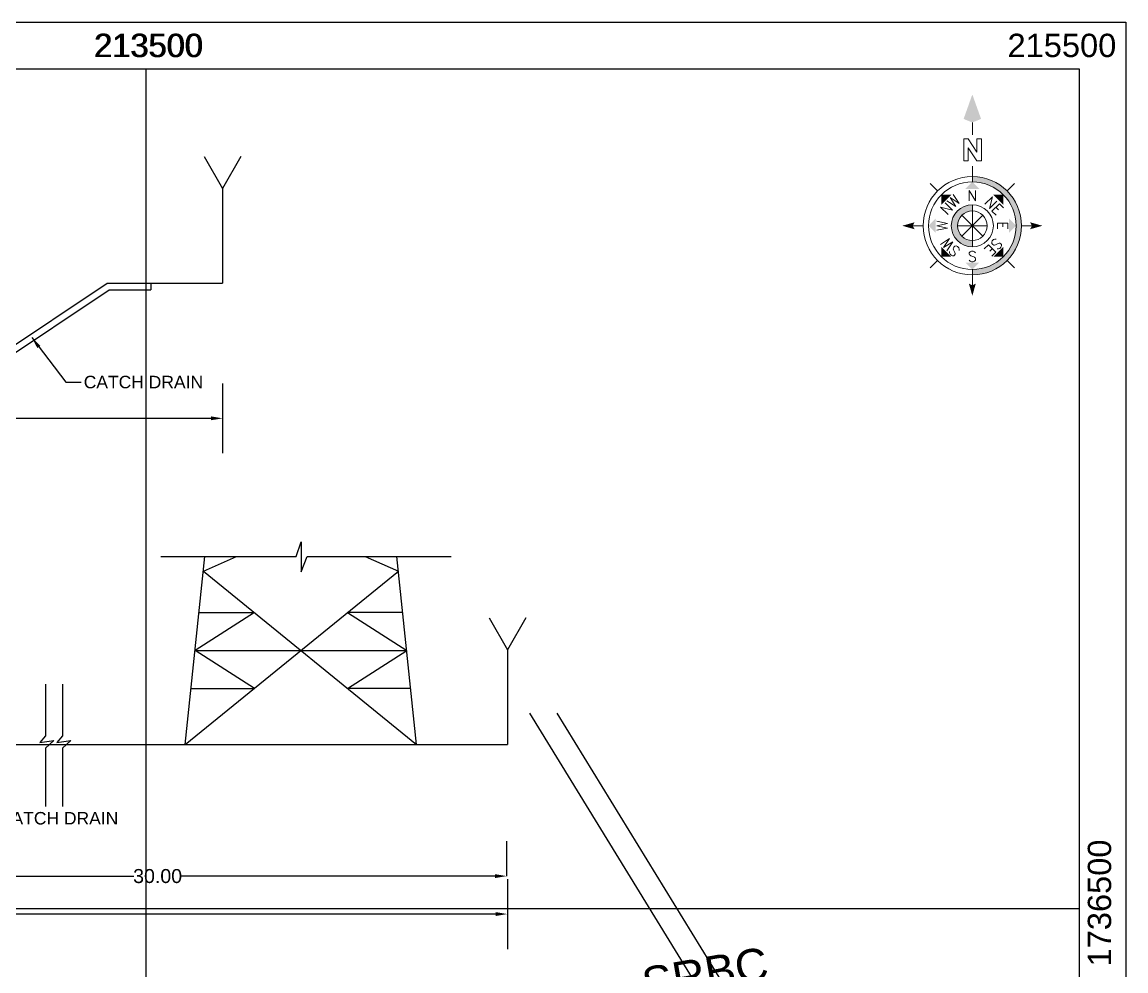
# Model space of a CAD drawing. Header units: metres. Extents: x 201400 to 215600, y 173235 to 1738400.
# Drawn here: x 213235 to 215600, y 1736366 to 1738400 of the extents above; entities that cross this region are included whole.
import ezdxf
from ezdxf.enums import TextEntityAlignment as Align

# ---------------------------------------------------------------- set-up
doc = ezdxf.new("R2010")
doc.units = ezdxf.units.M
doc.header["$PDMODE"] = 1
doc.header["$PDSIZE"] = -10
for name, color, linetype in [('A-Anno-Note', 1, 'Continuous'), ('B.T. ROAD', 7, 'Continuous'), ('GRID LINES', 250, 'Continuous'), ('GRID TEXT', 244, 'Continuous'), ('name power lines', 1, 'Continuous'), ('Names', 1, 'Continuous')]:
    doc.layers.add(name, color=color, linetype=linetype)
doc.styles.add('ROMANS', font='romans.shx')
doc.styles.get("Standard").update_dxf_attribs({"font": 'arial.ttf', "height": 50})
doc.dimstyles.get("Standard").update_dxf_attribs({"dimtxt": 50, "dimasz": 0.18, "dimexe": 0.18, "dimexo": 0.0625, "dimgap": 0.09, "dimtad": 0, "dimtih": 1, "dimtoh": 1, "dimdec": 4, "dimzin": 0, "dimdsep": 46, "dimtxsty": 'Standard', "dimcen": 0.09, "dimadec": 0, "dimazin": 0, "dimtfac": 1, "dimtdec": 4, "dimtofl": 0, "dimtmove": 0, "dimatfit": 3, "dimfxl": 1, "dimtolj": 1, "dimtzin": 0, "dimarcsym": 0})

# ---------------------------------------------------------------- blocks, each defined once
blk = doc.blocks.new('*D136')
at = {"layer": 'Defpoints', "color": 0, "linetype": 'Continuous', "ltscale": 50, "transparency": 16777216}
for p in [(210101.3, 1737840), (213664.4, 1737840), (213664.4, 1737550.6)]:
    blk.add_point(p, dxfattribs=at)
at = {"layer": 'name power lines', "color": 0, "linetype": 'Continuous', "lineweight": -2, "ltscale": 50, "transparency": 16777216}
for p, q in [((210101.3, 1737625.6), (210101.3, 1737475.6)), ((213664.4, 1737625.6), (213664.4, 1737475.6))]:
    blk.add_line(p, q, dxfattribs=at)
at = {"layer": 'name power lines', "color": 7, "linetype": 'Continuous', "lineweight": -2, "ltscale": 50, "transparency": 16777216}
for p, q in [((210126.3, 1737550.6), (211832.2, 1737550.6)), ((213639.4, 1737550.6), (211933.5, 1737550.6))]:
    blk.add_line(p, q, dxfattribs=at)
at = {"layer": 'name power lines', "color": 7, "linetype": 'Continuous', "ltscale": 50, "transparency": 16777216}
for points in [[(210126.3, 1737554.8), (210126.3, 1737546.5), (210101.3, 1737550.6)], [(213639.4, 1737554.8), (213639.4, 1737546.5), (213664.4, 1737550.6)]]:
    blk.add_solid(points, dxfattribs=at)
at = {"layer": 'name power lines', "color": 0, "linetype": 'Continuous', "ltscale": 50, "transparency": 16777216, "insert": (211882.8, 1737550.6), "char_height": 50, "attachment_point": 5}
blk.add_mtext('\\A1;{\\H0.6x;30.00}', dxfattribs=at)
blk = doc.blocks.new('*D137')
at = {"layer": 'Defpoints', "color": 0, "linetype": 'Continuous', "ltscale": 50, "transparency": 16777216}
for p in [(210094.6, 1736851.1), (214274.5, 1736851.1), (214274.5, 1736488)]:
    blk.add_point(p, dxfattribs=at)
at = {"layer": 'name power lines', "color": 0, "linetype": 'Continuous', "lineweight": -2, "ltscale": 50, "transparency": 16777216}
for p, q in [((210094.6, 1736563), (210094.6, 1736413)), ((214274.5, 1736563), (214274.5, 1736413))]:
    blk.add_line(p, q, dxfattribs=at)
at = {"layer": 'name power lines', "color": 7, "linetype": 'Continuous', "lineweight": -2, "ltscale": 50, "transparency": 16777216}
for p, q in [((210119.6, 1736488), (212133.9, 1736488)), ((214249.5, 1736488), (212235.2, 1736488))]:
    blk.add_line(p, q, dxfattribs=at)
at = {"layer": 'name power lines', "color": 7, "linetype": 'Continuous', "ltscale": 50, "transparency": 16777216}
for points in [[(210119.6, 1736492.2), (210119.6, 1736483.8), (210094.6, 1736488)], [(214249.5, 1736492.2), (214249.5, 1736483.8), (214274.5, 1736488)]]:
    blk.add_solid(points, dxfattribs=at)
at = {"layer": 'name power lines', "color": 0, "linetype": 'Continuous', "ltscale": 50, "transparency": 16777216, "insert": (212184.5, 1736488), "char_height": 50, "attachment_point": 5}
blk.add_mtext('\\A1;{\\H0.6x;50.00}', dxfattribs=at)
blk = doc.blocks.new('*D107')
at = {"layer": 'Defpoints', "color": 0, "linetype": 'Continuous', "ltscale": 50, "transparency": 16777216}
for p in [(212777, 1736569.3), (214273.2, 1736569.3), (214273.2, 1736569.3)]:
    blk.add_point(p, dxfattribs=at)
at = {"layer": 'name power lines', "color": 0, "linetype": 'Continuous', "lineweight": -2, "ltscale": 50, "transparency": 16777216}
for p, q in [((212777, 1736569.3), (212777, 1736644.3)), ((214273.2, 1736569.3), (214273.2, 1736644.3))]:
    blk.add_line(p, q, dxfattribs=at)
at = {"layer": 'name power lines', "color": 7, "linetype": 'Continuous', "lineweight": -2, "ltscale": 50, "transparency": 16777216}
for p, q in [((212802, 1736569.3), (213474.4, 1736569.3)), ((214248.2, 1736569.3), (213575.7, 1736569.3))]:
    blk.add_line(p, q, dxfattribs=at)
at = {"layer": 'name power lines', "color": 7, "linetype": 'Continuous', "ltscale": 50, "transparency": 16777216}
for points in [[(212802, 1736573.5), (212802, 1736565.2), (212777, 1736569.3)], [(214248.2, 1736573.5), (214248.2, 1736565.2), (214273.2, 1736569.3)]]:
    blk.add_solid(points, dxfattribs=at)
at = {"layer": 'name power lines', "color": 0, "linetype": 'Continuous', "ltscale": 50, "transparency": 16777216, "insert": (213525.1, 1736569.3), "char_height": 50, "attachment_point": 5}
blk.add_mtext('\\A1;{\\H0.6x;30.00}', dxfattribs=at)
blk = doc.blocks.new('Anno_North_J_Metric')
at = {"lineweight": 0}
h = blk.add_hatch(color=0, dxfattribs=at)
h.paths.add_polyline_path([(-4.17, 0), (-4.68, 0, 1), (4.68, 0), (4.17, 0, -1)])
h.paths.add_polyline_path([(1.41, 0), (2, 0, 1), (-2, 0), (-1.41, 0, -1)])
at = {"color": 0, "lineweight": 0}
for p, q in [((0, 4.68), (0, 5.67)), ((-3.31, 3.31), (-4.01, 4.01)), ((3.31, 3.31), (4.01, 4.01)), ((0, -1.41), (0, 1.41)), ((0, 1.41), (0, -1.41)), ((-4.68, 0), (-5.67, 0)), ((-4.68, 0), (-4.17, 0)), ((-1.41, 0), (-2, 0)), ((1.41, 0), (-1.41, 0)), ((-1.41, 0), (1.41, 0)), ((1, 1), (-1, -1)), ((1, -1), (-1, 1)), ((-1, -1), (1, 1)), ((-1, 1), (1, -1)), ((1.41, 0), (2, 0)), ((4.68, 0), (4.17, 0)), ((4.68, 0), (5.67, 0)), ((6.17, 0.82), (8.27, 0.82)), ((6.17, 0.4), (6.17, 0.82)), ((6.17, -0.44), (7.43, 0.4)), ((7.43, 0.4), (6.17, 0.4)), ((8.27, 0.4), (7.01, -0.44)), ((8.27, 0.82), (8.27, 0.4)), ((8.67, 0), (9.83, 0)), ((6.17, -0.86), (6.17, -0.44)), ((8.27, -0.86), (6.17, -0.86)), ((7.01, -0.44), (8.27, -0.44)), ((8.27, -0.44), (8.27, -0.86)), ((-3.31, -3.31), (-4.01, -4.01)), ((3.31, -3.31), (4.01, -4.01)), ((0, -4.68), (0, -5.67))]:
    blk.add_line(p, q, dxfattribs=at)
for radius in [4.68, 4.17, 2, 1.41]:
    blk.add_circle((0, 0), radius, dxfattribs=at)
for points in [[(-0.33, 5.5), (0, 5.67), (0, 6.67)], [(0, 6.67), (0.33, 5.5), (0, 5.67)], [(0, 4.17), (0.67, 3.5), (-0.67, 3.5)], [(-2.95, 2.95), (-2, 2.95), (-2.95, 2)], [(2.95, 2.95), (2.95, 2), (2, 2.95)], [(-6.67, 0), (-5.5, 0.33), (-5.67, 0)], [(-5.5, -0.33), (-5.67, 0), (-6.67, 0)], [(-4.17, 0), (-3.5, 0.67), (-3.5, -0.67)], [(4.17, 0), (3.5, -0.67), (3.5, 0.67)], [(12.5, 0), (10.17, 0.83), (9.83, 0)], [(9.83, 0), (10.17, -0.83), (12.5, 0)], [(-2.95, -2.95), (-2.95, -2), (-2, -2.95)], [(2.95, -2.95), (2, -2.95), (2.95, -2)], [(0, -4.17), (-0.67, -3.5), (0.67, -3.5)], [(0, -6.67), (-0.33, -5.5), (0, -5.67)], [(0.33, -5.5), (0, -5.67), (0, -6.67)]]:
    blk.add_solid(points, dxfattribs=at)
at = {"color": 0, "lineweight": 0, "style": 'ROMANS'}
blk.add_text('W', height=1, dxfattribs=at).set_placement((0, 2.38), align=Align.CENTER)
for s, rotation, p in [('SW', 45, (-1.68, 1.72)), ('NW', 315, (1.64, 1.74)), ('S', 270, (-3.42, 0)), ('N', 270, (2.36, 0)), ('SE', 135, (-1.67, -1.67)), ('NE', 225, (1.56, -1.7)), ('E', 180, (0.02, -2.39))]:
    blk.add_text(s, height=1, rotation=rotation, dxfattribs=at).set_placement(p, align=Align.CENTER)

msp = doc.modelspace()

# ---------------------------------------------------------------- linework, layer by layer
at = {"color": 0}
for p, q in [((213625.1, 1738112.2), (213664.4, 1738043.3)), ((213703.6, 1738112.2), (213664.4, 1738043.3)), ((213664.4, 1738043.3), (213664.4, 1737840)), ((214235.3, 1737123.2), (214274.5, 1737054.3)), ((214313.8, 1737123.2), (214274.5, 1737054.3)), ((214274.5, 1737054.3), (214274.5, 1736851.1)), ((213167.3, 1736851.1), (214125, 1736851.1))]:
    msp.add_line(p, q, dxfattribs=at)
at = {"color": 0, "linetype": 'Continuous', "ltscale": 190}
for p, q in [((213163.8, 1737671.3), (213416.9, 1737840)), ((213416.9, 1737840), (213510.7, 1737840)), ((213510.7, 1737840), (213510.7, 1737826)), ((213168.1, 1737657.2), (213421.2, 1737826)), ((213421.2, 1737826), (213510.7, 1737826))]:
    msp.add_line(p, q, dxfattribs=at)
at = {"flags": 128}
for points in [[(215500, 1734999.9), (214322.4, 1736918.6)], [(215500, 1735095.4), (214381, 1736918.6)]]:
    msp.add_lwpolyline(points, dxfattribs=at)
at = {"layer": 'GRID LINES', "linetype": 'Continuous'}
for p, q in [((201400, 1738400), (214900, 1738400)), ((201500, 1738300), (214800, 1738300))]:
    msp.add_line(p, q, dxfattribs=at)
at = {"layer": 'GRID LINES', "color": 9, "linetype": 'Continuous'}
for p, q in [((201400, 1738400), (214900, 1738400)), ((201500, 1738300), (214800, 1738300)), ((213500, 1738300), (213500, 1733389.2)), ((201500, 1736500), (215500, 1736500))]:
    msp.add_line(p, q, dxfattribs=at)
for points in [[(201400, 1738400), (215600, 1738400), (215600, 1728400), (201400, 1728400)], [(201500, 1738300), (215500, 1738300), (215500, 1728500), (201500, 1728500)], [(201500, 1738300), (215500, 1738300), (215500, 1728500), (201500, 1728500)]]:
    msp.add_lwpolyline(points, close=True, dxfattribs=at)
at = {"layer": 'name power lines', "color": 0, "linetype": 'Continuous', "ltscale": 190}
for p, q in [((213510.7, 1737840), (213664.4, 1737840)), ((213822.1, 1737254.7), (213832.7, 1737285.6)), ((213832.7, 1737285.6), (213832.7, 1737221.7)), ((213531.8, 1737254.7), (213822.1, 1737254.7)), ((213584.4, 1736851.1), (213626.6, 1737254.7)), ((213623.3, 1737223), (213694.4, 1737254.7)), ((213832.7, 1737221.7), (213845.6, 1737254.7)), ((213845.6, 1737254.7), (214154.3, 1737254.7)), ((213970, 1737254.7), (214041.2, 1737223)), ((214080.1, 1736851.1), (214037.9, 1737254.7)), ((213584.4, 1736851.1), (214041.2, 1737223)), ((213623.3, 1737223), (214080.1, 1736851.1)), ((213732.4, 1737134.2), (213605.5, 1737052.9)), ((213614, 1737134.2), (213732.4, 1737134.2)), ((213932.1, 1737134.2), (214059, 1737052.9)), ((214050.5, 1737134.2), (213932.1, 1737134.2)), ((213732.4, 1736971.6), (213605.5, 1737052.9)), ((213605.5, 1737052.9), (214059, 1737052.9)), ((213932.1, 1736971.6), (214059, 1737052.9)), ((213284.7, 1736980.9), (213284.7, 1736870.1)), ((213321.3, 1736980.9), (213321.3, 1736870.1)), ((213597, 1736971.6), (213732.4, 1736971.6)), ((214067.5, 1736971.6), (213932.1, 1736971.6)), ((213284.7, 1736870.1), (213272.9, 1736855.9)), ((213321.3, 1736870.1), (213309.4, 1736855.9)), ((213272.9, 1736855.9), (213302.8, 1736859.9)), ((213302.8, 1736859.9), (213284.7, 1736843.8)), ((213284.7, 1736843.8), (213284.7, 1736718.9)), ((213309.4, 1736855.9), (213339.3, 1736859.9)), ((213339.3, 1736859.9), (213321.3, 1736843.8)), ((213321.3, 1736843.8), (213321.3, 1736718.9))]:
    msp.add_line(p, q, dxfattribs=at)
at = {"layer": 'name power lines', "color": 0, "linetype": 'Continuous', "ltscale": 50}
for p, q in [((213551.5, 1737840), (213664.4, 1737840)), ((214080.1, 1736851.1), (214274.5, 1736851.1))]:
    msp.add_line(p, q, dxfattribs=at)

# ---------------------------------------------------------------- block references
at = {"layer": 'A-Anno-Note', "xscale": 22.5142822265625, "yscale": 22.5142822265625, "zscale": 22.5142822265625, "rotation": 90}
msp.add_blockref('Anno_North_J_Metric', (215270.9, 1737963.4), dxfattribs=at)

# ---------------------------------------------------------------- texts
at = {"layer": 'B.T. ROAD', "linetype": 'Continuous'}
msp.add_text('SRBC', height=70, rotation=9.9066, dxfattribs=at).set_placement((214698.2, 1736360.5), align=Align.MIDDLE)
at = {"layer": 'GRID TEXT', "linetype": 'Continuous', "char_height": 50, "width": 128.651, "attachment_point": 1}
for s, insert in [('213500', (213388.3, 1738375)), ('215500', (215346.3, 1738375))]:
    msp.add_mtext(s, dxfattribs=dict(at, insert=insert))
at = {"layer": 'GRID TEXT', "linetype": 'Continuous', "insert": (213390.2, 1738375), "char_height": 50, "attachment_point": 1}
msp.add_mtext_dynamic_manual_height_columns('213500', width=128.651, gutter_width=120, heights=[0], dxfattribs=at)
msp.add_mtext_dynamic_manual_height_columns('213500', width=128.651, gutter_width=120, heights=[0], dxfattribs=at)
at = {"layer": 'GRID TEXT', "linetype": 'Continuous', "insert": (215518.3, 1736375.8), "char_height": 50, "width": 128.651, "attachment_point": 1, "rotation": 90}
msp.add_mtext('1736500', dxfattribs=at)
at = {"layer": 'Names', "color": 0, "linetype": 'Continuous', "ltscale": 50}
for p in [(213366.8, 1737615), (213185.1, 1736680)]:
    msp.add_text('CATCH DRAIN', height=26.786, dxfattribs=at).set_placement(p)

# ---------------------------------------------------------------- dimensions: what is measured, and where the dimension line sits
at = {"layer": 'name power lines', "color": 0, "linetype": 'Continuous', "ltscale": 50}
for p1, p2, distance, text, picture, middle in [((210101.3, 1737840), (213664.4, 1737840), -289.4, '{\\H0.6x;30.00}', '*D136', (211882.8, 1737550.6)), ((210094.6, 1736851.1), (214274.5, 1736851.1), -363.1, '{\\H0.6x;50.00}', '*D137', (212184.5, 1736488)), ((212777, 1736569.3), (214273.2, 1736569.3), 0, '{\\H0.6x;30.00}', '*D107', (213525.1, 1736569.3))]:
    dim = msp.add_aligned_dim(p1=p1, p2=p2, distance=distance, text=text, dimstyle='Standard', override={"dimtxt": 142, "dimasz": 25, "dimexe": 75, "dimexo": 0, "dimdec": 0, "dimclrd": 7, "dimtmove": 2, "dimfxl": 75, "dimfxlon": 1}, dxfattribs=at)
    dim.commit()
    dim.dimension.update_dxf_attribs({"geometry": picture, "text_midpoint": middle})

# ---------------------------------------------------------------- leaders
msp.add_leader([(213255.5, 1737723.6), (213328.5, 1737627.9), (213361.6, 1737627.9)], dimstyle='Standard', override={"dimtxt": 142, "dimasz": 25, "dimexe": 75, "dimexo": 0, "dimdec": 0, "dimclrd": 7, "dimtmove": 2, "dimfxl": 75, "dimfxlon": 1}, dxfattribs=at)

doc.saveas('drawing.dxf')
